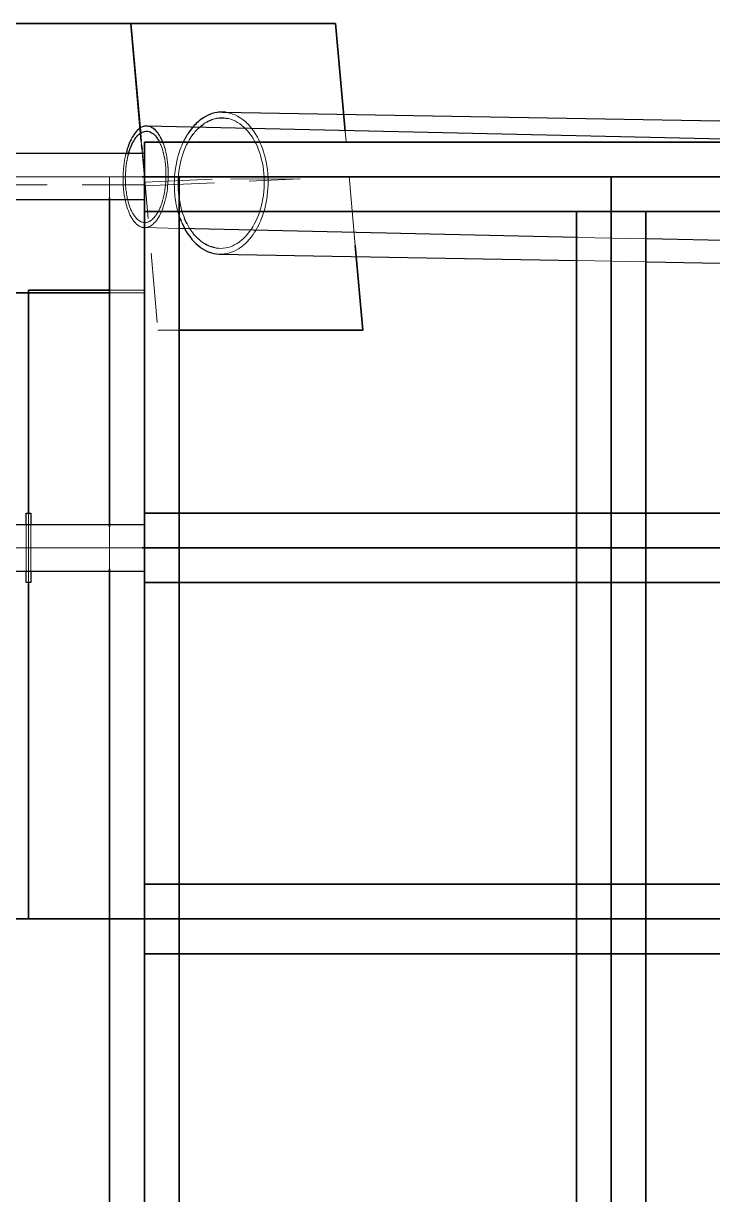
# Model space of a CAD drawing. Header units: millimetres. Extents: x -9090 to 11555, y -85309 to -79392.
# Drawn here: x 6614 to 8100, y -82194 to -79669 of the extents above; entities that cross this region are included whole.
import ezdxf

# ---------------------------------------------------------------- set-up
doc = ezdxf.new("R2010")
doc.units = ezdxf.units.MM
doc.linetypes.add('HIDDEN_50', pattern=[225, 150, -75])
for name, color, linetype, lineweight in [('PLATE_HIDDEN', 8, 'HIDDEN_50', 18), ('PLATE_VISIBLE', 7, 'Continuous', 35), ('PROFILE_HIDDEN', 9, 'HIDDEN_50', 18), ('PROFILE_VISIBLE', 4, 'Continuous', 25)]:
    doc.layers.add(name, color=color, linetype=linetype, lineweight=lineweight)

msp = doc.modelspace()

# ---------------------------------------------------------------- linework, layer by layer
at = {"layer": 'PLATE_HIDDEN'}
for p, q in [((6866.3, -79901.3), (6868.9, -79930.9)), ((7329.5, -80148.1), (7307.8, -79901.3)), ((6876.6, -80017.6), (6868.2, -79923)), ((6869.8, -79940.8), (6904.2, -80330.7)), ((6875, -80000), (5290, -80000)), ((6875, -80000), (5290, -80000)), ((5290, -80000), (6870, -80000)), ((5291.1, -80000), (6875, -80000)), ((6875, -80000), (5291.1, -80000)), ((6875, -80000), (6250, -80000)), ((6515.6, -80017.6), (6876.6, -80017.6)), ((6875, -80000), (6800, -80000)), ((6800, -80000), (6800, -80045)), ((6873.9, -80000), (6878.9, -80000)), ((6874.5, -80000), (6873.9, -80000)), ((6875, -81575), (6875, -80000)), ((6875, -81575), (6875, -80000)), ((6875, -80000), (6875, -81575)), ((6875, -80250), (6875, -80000)), ((6875, -81575), (6875, -80000)), ((6875, -80004.7), (6875, -80075)), ((6876.2, -80019.4), (7210.7, -80004.6)), ((7021.4, -80005.1), (6876.2, -80011.6)), ((6876.2, -80011.6), (6876.2, -80019.4)), ((8646.1, -80000), (6880, -80000)), ((8646.8, -80000), (6880, -80000)), ((6880, -80000), (8646.8, -80000)), ((7210.7, -80004.6), (7021.4, -80005.1)), ((7881.3, -81263.5), (7881.3, -80000)), ((6875, -80075), (6949.9, -80075)), ((6969.8, -80075), (6999.8, -80075)), ((6875, -80244.1), (6800, -80244.1)), ((6875, -81575.1), (6875, -80244.1)), ((6800, -80250), (6875, -80250)), ((6904.2, -80330.7), (6948.4, -80330.7)), ((6875, -80725), (6949.6, -80725)), ((6875, -80875), (6875, -80725)), ((7805.3, -80725), (7954.6, -80725)), ((6625, -80727.6), (6625, -80877.2)), ((7806.3, -80878.3), (7806.3, -80728.6)), ((7956.3, -80729.3), (7956.3, -80869.1)), ((6800, -80755), (6800, -80845)), ((5650, -80800), (6875, -80800)), ((6870, -80800), (5650, -80800)), ((6875, -80800), (6625, -80800)), ((6625, -80800), (6875, -80800)), ((9038.3, -80800), (6875, -80800)), ((6949.6, -80875), (6875, -80875)), ((7954.6, -80875), (7805.3, -80875)), ((7881.3, -81438.3), (7881.3, -81293.5)), ((7881.3, -82615.9), (7881.3, -81438.3)), ((6949.9, -81525), (6875, -81525)), ((6875, -81525), (6875, -81576.6)), ((7806.3, -81676.5), (7806.3, -81526.8)), ((7958, -81525), (7808.3, -81525)), ((7956.3, -81528.4), (7956.3, -81678.3)), ((6800, -81600), (6870, -81600)), ((6800, -81600), (6870, -81600)), ((6870.1, -81600), (6801.8, -81600)), ((6801.8, -81600), (6870.1, -81600)), ((6880, -81600), (10538.3, -81600)), ((10538.3, -81600), (6880, -81600)), ((6880, -81600), (10538.3, -81600)), ((6875, -81623.4), (6875, -81675)), ((6875, -83195), (6875, -81625)), ((6875, -83195), (6875, -81625)), ((6875, -81625), (6875, -83195)), ((6875, -83195), (6875, -81625)), ((6875, -81675), (6949.9, -81675)), ((7808.3, -81675), (7958, -81675))]:
    msp.add_line(p, q, dxfattribs=at)
at = {"layer": 'PLATE_VISIBLE'}
for p, q in [((6845.8, -79669.3), (6484.8, -79669.3)), ((6868.2, -79923), (6845.8, -79669.3)), ((7287.3, -79669.3), (6845.8, -79669.3)), ((6845.8, -79669.3), (6866.3, -79901.3)), ((7307.8, -79901.3), (7287.3, -79669.3)), ((6868.9, -79930.9), (6869.8, -79940.8)), ((10463.3, -79925), (6875, -79925)), ((6875, -79925), (6875, -80075)), ((10538.3, -79925), (6875, -79925)), ((6875, -79925), (6875, -80000)), ((6870, -80000), (6875, -80000)), ((6875, -80000), (6874.5, -80000)), ((6950, -80000), (6875, -80000)), ((6880, -80000), (6875, -80000)), ((6880, -80000), (6875, -80000)), ((6875, -80000), (6875, -80004.7)), ((6875, -80000), (6880, -80000)), ((6875, -80000), (6875, -83200)), ((6878.9, -80000), (10576.9, -80000)), ((6950, -83200), (6950, -80000)), ((7881.3, -80000), (7881.3, -81438.3)), ((6800, -80045), (6800, -80755)), ((6875, -80075), (10463.3, -80075)), ((6949.9, -80075), (6969.8, -80075)), ((6999.8, -80075), (10313.7, -80075)), ((7956.3, -80075), (7806.3, -80075)), ((7806.3, -80075), (7806.3, -82572.7)), ((7806.3, -80728.6), (7806.3, -80075)), ((7806.3, -80075), (7956.3, -80075)), ((7956.3, -82485.6), (7956.3, -80075)), ((7956.3, -80075), (7956.3, -80729.3)), ((7345.7, -80330.7), (7329.5, -80148.1)), ((6800, -80244.1), (6625, -80244.1)), ((6625, -80244.1), (6625, -80727.6)), ((5920, -80250), (6800, -80250)), ((6948.4, -80330.7), (7345.7, -80330.7)), ((10463.3, -80725), (6875, -80725)), ((6875, -80725), (6875, -80875)), ((6949.6, -80725), (7805.3, -80725)), ((7954.6, -80725), (8606.3, -80725)), ((6875, -80800), (6870, -80800)), ((6875, -80800), (9038.3, -80800)), ((6800, -80845), (6800, -83200)), ((6625, -80877.2), (6625, -81600)), ((6875, -80875), (10463.3, -80875)), ((7805.3, -80875), (6949.6, -80875)), ((7806.3, -81526.8), (7806.3, -80878.3)), ((8606.3, -80875), (7954.6, -80875)), ((7956.3, -80869.1), (7956.3, -81528.4)), ((7881.3, -81293.5), (7881.3, -81263.5)), ((7881.3, -81438.3), (7881.3, -82615.9)), ((10463.3, -81525), (6875, -81525)), ((6875, -81525), (6875, -81675)), ((7808.3, -81525), (6949.9, -81525)), ((8606.8, -81525), (7958, -81525)), ((6875, -81625), (6875, -81575)), ((6875, -81625), (6875, -81575)), ((6875, -81575), (6875, -81625)), ((6875, -81625), (6875, -81575)), ((6875, -81600), (6875, -81575.1)), ((6875, -81576.6), (6875, -81600)), ((6875, -81600), (5920, -81600)), ((5920, -81600), (6800, -81600)), ((6801.8, -81600), (6475, -81600)), ((6475, -81600), (6801.8, -81600)), ((6625, -81600), (6800, -81600)), ((6870, -81600), (6875, -81600)), ((6870, -81600), (6875, -81600)), ((6875, -81600), (6870.1, -81600)), ((6870.1, -81600), (6875, -81600)), ((10538.3, -81600), (6873.9, -81600)), ((6873.9, -81600), (6875, -81600)), ((6875, -81600), (6880, -81600)), ((6880, -81600), (6875, -81600)), ((6875, -81600), (6875, -81623.4)), ((6875, -81600), (6880, -81600)), ((6875, -81675), (10463.3, -81675)), ((6949.9, -81675), (7808.3, -81675)), ((7806.3, -82574.6), (7806.3, -81676.5)), ((7956.3, -81678.3), (7956.3, -82487.4)), ((7958, -81675), (8606.8, -81675))]:
    msp.add_line(p, q, dxfattribs=at)
at = {"layer": 'PROFILE_HIDDEN'}
for p, q in [((7053.3, -79861.4), (7050.6, -79861)), ((7055.5, -79861.8), (7053.3, -79861.4)), ((7058.5, -79862.5), (7055.5, -79861.8)), ((7063.8, -79864), (7058.5, -79862.5)), ((7065.9, -79864.8), (7063.8, -79864)), ((7068.9, -79865.9), (7065.9, -79864.8)), ((7074, -79868.3), (7068.9, -79865.9)), ((7076, -79869.4), (7074, -79868.3)), ((7003.7, -79885.4), (7006.1, -79883.8)), ((7006.1, -79883.8), (7008.5, -79882.4)), ((7023.2, -79875.8), (7025.8, -79875.1)), ((7025.8, -79875.1), (7028.3, -79874.5)), ((7053.8, -79874.1), (7056.3, -79874.6)), ((7056.3, -79874.6), (7061.4, -79876)), ((7061.4, -79876), (7066.3, -79877.9)), ((7066.3, -79877.9), (7071.2, -79880.1)), ((7071.2, -79880.1), (7076, -79882.8)), ((7079, -79871.1), (7076, -79869.4)), ((7076, -79882.8), (7080.7, -79885.8)), ((7083.9, -79874.2), (7079, -79871.1)), ((7080.7, -79885.8), (7085.2, -79889.2)), ((7085.7, -79875.6), (7083.9, -79874.2)), ((7085.2, -79889.2), (7089.6, -79893.1)), ((7088.6, -79877.8), (7085.7, -79875.6)), ((7093.3, -79881.7), (7088.6, -79877.8)), ((7089.6, -79893.1), (7093.9, -79897.2)), ((7094.9, -79883.3), (7093.3, -79881.7)), ((7097.8, -79886), (7094.9, -79883.3)), ((7102.1, -79890.6), (7097.8, -79886)), ((7103.5, -79892.4), (7102.1, -79890.6)), ((7106.2, -79895.6), (7103.5, -79892.4)), ((6962.1, -79918.7), (6961.4, -79920)), ((6966.3, -79911.3), (6964.5, -79914.4)), ((6967.3, -79909.6), (6966.3, -79911.3)), ((6972.5, -79919.3), (6976.1, -79913.7)), ((6976.1, -79913.7), (6978, -79911)), ((6981.9, -79905.9), (6983.9, -79903.4)), ((6983.9, -79903.4), (6988, -79898.8)), ((6988, -79898.8), (6990.2, -79896.6)), ((7093.9, -79897.2), (7098, -79901.8)), ((7098, -79901.8), (7101.9, -79906.6)), ((7101.9, -79906.6), (7105.7, -79911.8)), ((7105.7, -79911.8), (7109.2, -79917.4)), ((7110.2, -79901), (7106.2, -79895.6)), ((7109.2, -79917.4), (7112.6, -79923.2)), ((7111.5, -79902.8), (7110.2, -79901)), ((7114, -79906.6), (7111.5, -79902.8)), ((7117.5, -79912.5), (7114, -79906.6)), ((7118.6, -79914.5), (7117.5, -79912.5)), ((7120.9, -79918.8), (7118.6, -79914.5)), ((7124, -79925.2), (7120.9, -79918.8)), ((6907.6, -79925.4), (6908.4, -79927.2)), ((6908.4, -79927.2), (6909.9, -79930.5)), ((6909.9, -79930.5), (6910.1, -79931)), ((6910.1, -79931), (6911.7, -79935)), ((6911.7, -79935), (6913, -79938.6)), ((6913, -79938.6), (6913.2, -79939.2)), ((6913.2, -79939.2), (6914.6, -79943.6)), ((6914.6, -79943.6), (6915.6, -79947.5)), ((6915.6, -79928.1), (6914.9, -79926.2)), ((6915.8, -79928.7), (6915.6, -79928.1)), ((6917.4, -79933.1), (6915.8, -79928.7)), ((6918.6, -79937.1), (6917.4, -79933.1)), ((6918.8, -79937.8), (6918.6, -79937.1)), ((6920.1, -79942.6), (6918.8, -79937.8)), ((6921.1, -79946.8), (6920.1, -79942.6)), ((6953.5, -79937.5), (6950.9, -79944.6)), ((6955.3, -79933.2), (6953.5, -79937.5)), ((6956.4, -79930.6), (6955.3, -79933.2)), ((6959.4, -79923.9), (6956.4, -79930.6)), ((6961.4, -79920), (6959.4, -79923.9)), ((6960.3, -79944.4), (6963, -79937.8)), ((6963, -79937.8), (6966, -79931.4)), ((6966, -79931.4), (6969.1, -79925.2)), ((6969.1, -79925.2), (6972.5, -79919.3)), ((7112.6, -79923.2), (7115.7, -79929.2)), ((7115.7, -79929.2), (7118.6, -79935.6)), ((7118.6, -79935.6), (7121.3, -79942.1)), ((7121.3, -79942.1), (7123.7, -79948.9)), ((7124.9, -79927.3), (7124, -79925.2)), ((7126.9, -79932), (7124.9, -79927.3)), ((7129.6, -79938.9), (7126.9, -79932)), ((7130.3, -79940.9), (7129.6, -79938.9)), ((7132, -79946.1), (7130.3, -79940.9)), ((6832.1, -79965.7), (6831.2, -79971.3)), ((6832.3, -79964.7), (6832.1, -79965.7)), ((6833, -79960.3), (6832.3, -79964.7)), ((6834.1, -79955), (6833, -79960.3)), ((6834.4, -79954), (6834.1, -79955)), ((6834.8, -79951.9), (6834.4, -79954)), ((6836.5, -79970.3), (6837.4, -79965.1)), ((6837.4, -79965.1), (6837.6, -79964.1)), ((6837.6, -79964.1), (6838.4, -79960)), ((6838.4, -79960), (6839.5, -79955.1)), ((6839.5, -79955.1), (6839.7, -79954.3)), ((6839.7, -79954.3), (6840.3, -79952.3)), ((6915.6, -79947.5), (6915.8, -79948.2)), ((6915.8, -79948.2), (6917, -79952.9)), ((6917, -79952.9), (6917.8, -79957)), ((6917.8, -79957), (6918, -79957.8)), ((6918, -79957.8), (6918.9, -79962.8)), ((6918.9, -79962.8), (6919.5, -79967)), ((6919.5, -79967), (6919.6, -79968)), ((6919.6, -79968), (6920.3, -79973.2)), ((6921.3, -79947.6), (6921.1, -79946.8)), ((6922.4, -79952.8), (6921.3, -79947.6)), ((6923.2, -79957.1), (6922.4, -79952.8)), ((6923.4, -79958.1), (6923.2, -79957.1)), ((6924.2, -79963.5), (6923.4, -79958.1)), ((6924.7, -79967.9), (6924.2, -79963.5)), ((6924.9, -79969), (6924.7, -79967.9)), ((6925.5, -79974.5), (6924.9, -79969)), ((6944.6, -79967.1), (6943.1, -79974.8)), ((6945.8, -79962.1), (6944.6, -79967.1)), ((6946.5, -79959.4), (6945.8, -79962.1)), ((6948.6, -79951.9), (6946.5, -79959.4)), ((6950, -79947.3), (6948.6, -79951.9)), ((6950.9, -79944.6), (6950, -79947.3)), ((6952, -79972.9), (6953.7, -79965.5)), ((6953.7, -79965.5), (6955.6, -79958.3)), ((6955.6, -79958.3), (6957.9, -79951.3)), ((6957.9, -79951.3), (6960.3, -79944.4)), ((7123.7, -79948.9), (7125.8, -79955.9)), ((7125.8, -79955.9), (7127.7, -79963.1)), ((7127.7, -79963.1), (7129.4, -79970.4)), ((7134.1, -79953.4), (7132, -79946.1)), ((7134.6, -79955.4), (7134.1, -79953.4)), ((7136, -79961), (7134.6, -79955.4)), ((7137.7, -79968.6), (7136, -79961)), ((7138, -79970.6), (7137.7, -79968.6)), ((6829.2, -79994.1), (6829, -79998.4)), ((6829.5, -79988.3), (6829.2, -79994.1)), ((6829.6, -79987), (6829.5, -79988.3)), ((6829.9, -79982.6), (6829.6, -79987)), ((6830.5, -79976.9), (6829.9, -79982.6)), ((6830.7, -79975.7), (6830.5, -79976.9)), ((6831.2, -79971.3), (6830.7, -79975.7)), ((6834, -79995.9), (6834.2, -79991.7)), ((6834.2, -79991.7), (6834.6, -79986.3)), ((6834.6, -79986.3), (6834.7, -79985.1)), ((6834.7, -79985.1), (6835.1, -79980.9)), ((6835.1, -79980.9), (6835.7, -79975.6)), ((6835.7, -79975.6), (6835.9, -79974.4)), ((6835.9, -79974.4), (6836.5, -79970.3)), ((6920.3, -79973.2), (6920.7, -79977.4)), ((6920.7, -79977.4), (6920.8, -79978.5)), ((6920.8, -79978.5), (6921.1, -79983.9)), ((6921.1, -79983.9), (6921.3, -79988.1)), ((6921.3, -79988.1), (6921.4, -79989.3)), ((6921.4, -79989.3), (6921.5, -79994.8)), ((6925.8, -79979), (6925.5, -79974.5)), ((6925.9, -79980.2), (6925.8, -79979)), ((6926.2, -79985.9), (6925.9, -79980.2)), ((6926.3, -79990.3), (6926.2, -79985.9)), ((6926.3, -79991.7), (6926.3, -79990.3)), ((6926.4, -79997.4), (6926.3, -79991.7)), ((6940.5, -79993.2), (6940, -79998.7)), ((6940.7, -79990.7), (6940.5, -79993.2)), ((6941.8, -79982.7), (6940.7, -79990.7)), ((6942.6, -79977.4), (6941.8, -79982.7)), ((6943.1, -79974.8), (6942.6, -79977.4)), ((6948.6, -79995.6), (6949.4, -79988)), ((6949.4, -79988), (6950.6, -79980.4)), ((6950.6, -79980.4), (6952, -79972.9)), ((7129.4, -79970.4), (7130.7, -79977.8)), ((7130.7, -79977.8), (7131.8, -79985.4)), ((7131.8, -79985.4), (7132.6, -79993)), ((7132.6, -79993), (7133.2, -80000.7)), ((7139, -79976.4), (7138, -79970.6)), ((7140.1, -79984.3), (7139, -79976.4)), ((7140.3, -79986.2), (7140.1, -79984.3)), ((7140.9, -79992.3), (7140.3, -79986.2)), ((7141.4, -80000.3), (7140.9, -79992.3)), ((6829, -79998.4), (6829, -79999.8)), ((6829, -79999.8), (6829, -80005.6)), ((6829, -80005.6), (6829, -80009.9)), ((6829, -80009.9), (6829, -80011.4)), ((6829, -80011.4), (6829.3, -80017.1)), ((6829.3, -80017.1), (6829.5, -80021.2)), ((6833.8, -80002.7), (6834, -79997.2)), ((6833.9, -80006.7), (6833.8, -80002.7)), ((6833.9, -80008.2), (6833.9, -80006.7)), ((6834, -80013.6), (6833.9, -80008.2)), ((6834, -79997.2), (6834, -79995.9)), ((6834.3, -80017.5), (6834, -80013.6)), ((6834.4, -80019), (6834.3, -80017.5)), ((6834.8, -80024.3), (6834.4, -80019)), ((6875, -80000), (6875, -80050)), ((6920.5, -80016.6), (6920.1, -80020.5)), ((6921, -80011.2), (6920.5, -80016.6)), ((6921.3, -80005.7), (6921, -80009.7)), ((6921, -80009.7), (6921, -80011.2)), ((6921.4, -80000.2), (6921.3, -80005.7)), ((6921.5, -79998.9), (6921.4, -80000.2)), ((6921.5, -79994.8), (6921.5, -79998.9)), ((6925.1, -80020.5), (6925.6, -80014.7)), ((6925.6, -80014.7), (6925.7, -80013.2)), ((6925.7, -80013.2), (6926, -80009)), ((6926, -80009), (6926.3, -80003.2)), ((6926.3, -80001.8), (6926.4, -79997.4)), ((6926.3, -80003.2), (6926.3, -80001.8)), ((6939.5, -80009.2), (6939.4, -80014.8)), ((6939.4, -80014.8), (6939.5, -80022.9)), ((6940, -79998.7), (6939.5, -80006.8)), ((6939.5, -80006.8), (6939.5, -80009.2)), ((6947.6, -80018.9), (6947.7, -80011.1)), ((6947.9, -80026.6), (6947.6, -80018.9)), ((6947.7, -80011.1), (6948, -80003.4)), ((6948, -80003.4), (6948.6, -79995.6)), ((7133.4, -80016.2), (7133.1, -80023.9)), ((7133.2, -80000.7), (7133.4, -80008.4)), ((7133.4, -80008.4), (7133.4, -80016.2)), ((7141.3, -80024.6), (7141.6, -80018.1)), ((7141.5, -80002.1), (7141.4, -80000.3)), ((7141.7, -80008.4), (7141.5, -80002.1)), ((7141.6, -80016.5), (7141.7, -80008.4)), ((7141.6, -80018.1), (7141.6, -80016.5)), ((6829.5, -80021.2), (6829.6, -80022.8)), ((6829.6, -80022.8), (6830.1, -80028.4)), ((6830.1, -80028.4), (6830.6, -80032.3)), ((6830.6, -80032.3), (6830.8, -80034)), ((6830.8, -80034), (6831.5, -80039.4)), ((6831.5, -80039.4), (6832.1, -80043.1)), ((6832.1, -80043.1), (6832.4, -80044.8)), ((6832.4, -80044.8), (6833.4, -80050)), ((6835.2, -80028), (6834.8, -80024.3)), ((6835.4, -80029.6), (6835.2, -80028)), ((6836.1, -80034.8), (6835.4, -80029.6)), ((6836.6, -80038.3), (6836.1, -80034.8)), ((6836.9, -80039.9), (6836.6, -80038.3)), ((6837.8, -80044.8), (6836.9, -80039.9)), ((6838.6, -80048), (6837.8, -80044.8)), ((6916.4, -80042.6), (6915.2, -80047.5)), ((6916.7, -80041), (6916.4, -80042.6)), ((6917.5, -80037.6), (6916.7, -80041)), ((6918.4, -80032.5), (6917.5, -80037.6)), ((6918.7, -80030.9), (6918.4, -80032.5)), ((6919.3, -80027.3), (6918.7, -80030.9)), ((6920, -80022), (6919.3, -80027.3)), ((6920.1, -80020.5), (6920, -80022)), ((6921, -80046.2), (6921.8, -80042.6)), ((6921.8, -80042.6), (6922.8, -80037.2)), ((6922.8, -80037.2), (6923.1, -80035.5)), ((6923.1, -80035.5), (6923.7, -80031.7)), ((6923.7, -80031.7), (6924.5, -80026.1)), ((6924.5, -80026.1), (6924.7, -80024.5)), ((6924.7, -80024.5), (6925.1, -80020.5)), ((6939.5, -80022.9), (6939.6, -80025.2)), ((6939.6, -80025.2), (6939.8, -80031)), ((6939.8, -80031), (6940.5, -80039)), ((6940.5, -80039), (6940.8, -80041.1)), ((6940.8, -80041.1), (6941.4, -80046.9)), ((6948.4, -80034.3), (6947.9, -80026.6)), ((6949.2, -80041.9), (6948.4, -80034.3)), ((6950.3, -80049.5), (6949.2, -80041.9)), ((7131.6, -80039.3), (7130.5, -80046.9)), ((7132.5, -80031.7), (7131.6, -80039.3)), ((7133.1, -80023.9), (7132.5, -80031.7)), ((7138.7, -80048.5), (7139.8, -80040.6)), ((7139.8, -80040.6), (7140.5, -80034.1)), ((7140.5, -80034.1), (7140.7, -80032.6)), ((7140.7, -80032.6), (7141.3, -80024.6)), ((6875, -80050), (6800.2, -80050)), ((6833.4, -80050), (6834.2, -80053.4)), ((6834.2, -80053.4), (6834.6, -80055.1)), ((6834.6, -80055.1), (6835.8, -80060)), ((6835.8, -80060), (6836.7, -80063.1)), ((6836.7, -80063.1), (6837.2, -80064.7)), ((6837.2, -80064.7), (6838.7, -80069.3)), ((6838.9, -80049.6), (6838.6, -80048)), ((6838.7, -80069.3), (6839.7, -80072.1)), ((6840.1, -80054.3), (6838.9, -80049.6)), ((6841, -80057.2), (6840.1, -80054.3)), ((6841.4, -80058.8), (6841, -80057.2)), ((6842.9, -80063.1), (6841.4, -80058.8)), ((6843.8, -80065.7), (6842.9, -80063.1)), ((6844.4, -80067.2), (6843.8, -80065.7)), ((6846, -80071.1), (6844.4, -80067.2)), ((6907.5, -80069.4), (6905.7, -80073.2)), ((6908.2, -80067.9), (6907.5, -80069.4)), ((6909.3, -80065.4), (6908.2, -80067.9)), ((6910.9, -80061.2), (6909.3, -80065.4)), ((6911.5, -80059.6), (6910.9, -80061.2)), ((6912.4, -80056.8), (6911.5, -80059.6)), ((6913.9, -80052.2), (6912.4, -80056.8)), ((6913.1, -80071.9), (6914.8, -80067.4)), ((6914.3, -80050.7), (6913.9, -80052.2)), ((6915.2, -80047.5), (6914.3, -80050.7)), ((6914.8, -80067.4), (6915.4, -80065.8)), ((6915.4, -80065.8), (6916.4, -80062.8)), ((6916.4, -80062.8), (6917.9, -80058)), ((6917.9, -80058), (6918.4, -80056.3)), ((6918.4, -80056.3), (6919.3, -80053)), ((6919.3, -80053), (6920.6, -80047.8)), ((6920.6, -80047.8), (6921, -80046.2)), ((6941.4, -80046.9), (6942.7, -80054.8)), ((6942.7, -80054.8), (6943, -80056.7)), ((6943, -80056.7), (6944.2, -80062.5)), ((6944.2, -80062.5), (6945.9, -80070.1)), ((6945.9, -80070.1), (6946.4, -80071.9)), ((6951.7, -80056.9), (6950.3, -80049.5)), ((6953.3, -80064.2), (6951.7, -80056.9)), ((6955.2, -80071.4), (6953.3, -80064.2)), ((7125.4, -80069), (7123.2, -80076)), ((7127.3, -80061.7), (7125.4, -80069)), ((7129, -80054.4), (7127.3, -80061.7)), ((7130.5, -80046.9), (7129, -80054.4)), ((7133.6, -80071.6), (7135.2, -80065.2)), ((7135.2, -80065.2), (7135.5, -80064.1)), ((7135.5, -80064.1), (7137.2, -80056.4)), ((7137.2, -80056.4), (7138.4, -80049.9)), ((7138.4, -80049.9), (7138.7, -80048.5)), ((6839.7, -80072.1), (6840.3, -80073.7)), ((6840.3, -80073.7), (6842, -80077.9)), ((6842, -80077.9), (6843.1, -80080.3)), ((6843.1, -80080.3), (6843.8, -80081.8)), ((6843.8, -80081.8), (6845.7, -80085.6)), ((6845.7, -80085.6), (6846.9, -80087.7)), ((6847.1, -80073.4), (6846, -80071.1)), ((6846.9, -80087.7), (6847.7, -80089.1)), ((6847.8, -80074.8), (6847.1, -80073.4)), ((6847.7, -80089.1), (6849.7, -80092.3)), ((6849.6, -80078.2), (6847.8, -80074.8)), ((6850.7, -80080.2), (6849.6, -80078.2)), ((6849.7, -80092.3), (6851, -80094.1)), ((6851.5, -80081.5), (6850.7, -80080.2)), ((6851, -80094.1), (6851.9, -80095.3)), ((6853.5, -80084.4), (6851.5, -80081.5)), ((6851.9, -80095.3), (6854.1, -80098)), ((6854.7, -80086), (6853.5, -80084.4)), ((6855.6, -80087.1), (6854.7, -80086)), ((6857.7, -80089.6), (6855.6, -80087.1)), ((6858.9, -80090.8), (6857.7, -80089.6)), ((6859.9, -80091.7), (6858.9, -80090.8)), ((6862.2, -80093.6), (6859.9, -80091.7)), ((6863.4, -80094.4), (6862.2, -80093.6)), ((6864.5, -80095.2), (6863.4, -80094.4)), ((6866.8, -80096.5), (6864.5, -80095.2)), ((6887.2, -80095.3), (6886.1, -80095.9)), ((6888.5, -80094.5), (6887.2, -80095.3)), ((6890.8, -80092.8), (6888.5, -80094.5)), ((6891.9, -80091.9), (6890.8, -80092.8)), ((6893.1, -80090.8), (6891.9, -80091.9)), ((6895.4, -80088.5), (6893.1, -80090.8)), ((6896.3, -80087.4), (6895.4, -80088.5)), ((6897.6, -80085.9), (6896.3, -80087.4)), ((6899.7, -80083.1), (6897.6, -80085.9)), ((6898.7, -80096.9), (6899.6, -80095.7)), ((6899.6, -80095.7), (6900.9, -80094.1)), ((6900.6, -80081.9), (6899.7, -80083.1)), ((6901.8, -80080.1), (6900.6, -80081.9)), ((6900.9, -80094.1), (6903.2, -80091)), ((6903.8, -80076.7), (6901.8, -80080.1)), ((6903.2, -80091), (6904, -80089.7)), ((6904.5, -80075.4), (6903.8, -80076.7)), ((6904, -80089.7), (6905.3, -80087.6)), ((6905.7, -80073.2), (6904.5, -80075.4)), ((6905.3, -80087.6), (6907.4, -80084)), ((6907.4, -80084), (6908.2, -80082.6)), ((6908.2, -80082.6), (6909.4, -80080.2)), ((6909.4, -80080.2), (6911.3, -80076.2)), ((6911.3, -80076.2), (6912, -80074.6)), ((6912, -80074.6), (6913.1, -80071.9)), ((6946.4, -80071.9), (6947.9, -80077.6)), ((6947.9, -80077.6), (6949.1, -80081.2)), ((6950.5, -80085.6), (6950.8, -80086.3)), ((6950.8, -80086.3), (6951.8, -80089.1)), ((6954.1, -80095.3), (6955.5, -80098.7)), ((6957.4, -80078.4), (6955.2, -80071.4)), ((6959.8, -80085.2), (6957.4, -80078.4)), ((6961.1, -80088.4), (6959.8, -80085.2)), ((7118, -80089.5), (7115.1, -80095.9)), ((7120.7, -80082.9), (7118, -80089.5)), ((7123.2, -80076), (7120.7, -80082.9)), ((7123.2, -80100.1), (7125.8, -80094.1)), ((7125.8, -80094.1), (7126.1, -80093.3)), ((7126.1, -80093.3), (7128.9, -80086.3)), ((7128.9, -80086.3), (7131, -80080)), ((7131, -80080), (7131.3, -80079.1)), ((7131.3, -80079.1), (7133.6, -80071.6)), ((6854.1, -80098), (6855.4, -80099.4)), ((6855.4, -80099.4), (6856.4, -80100.5)), ((6856.4, -80100.5), (6858.7, -80102.7)), ((6858.7, -80102.7), (6860, -80103.7)), ((6860, -80103.7), (6861.1, -80104.5)), ((6861.1, -80104.5), (6863.6, -80106.1)), ((6863.6, -80106.1), (6864.9, -80106.8)), ((6864.9, -80106.8), (6866, -80107.4)), ((6866, -80107.4), (6868.6, -80108.4)), ((6868, -80097), (6866.8, -80096.5)), ((6869.2, -80097.5), (6868, -80097)), ((6868.6, -80108.4), (6869.9, -80108.8)), ((6871.6, -80098.1), (6869.2, -80097.5)), ((6869.9, -80108.8), (6871.1, -80109.1)), ((6871.1, -80109.1), (6873.7, -80109.5)), ((6872.8, -80098.3), (6871.6, -80098.1)), ((6874, -80098.5), (6872.8, -80098.3)), ((6873.7, -80109.5), (6874.9, -80109.6)), ((6876.4, -80098.6), (6874, -80098.5)), ((6874.9, -80109.6), (6876.2, -80109.6)), ((6876.2, -80109.6), (6878.8, -80109.4)), ((6951.1, -80111.3), (6876.2, -80109.6)), ((6877.6, -80098.5), (6876.4, -80098.6)), ((6878.9, -80098.4), (6877.6, -80098.5)), ((6878.8, -80109.4), (6880, -80109.1)), ((6881.3, -80097.9), (6878.9, -80098.4)), ((6880, -80109.1), (6881.4, -80108.9)), ((6882.4, -80097.5), (6881.3, -80097.9)), ((6881.4, -80108.9), (6883.9, -80108.1)), ((6883.7, -80097), (6882.4, -80097.5)), ((6886.1, -80095.9), (6883.7, -80097)), ((6883.9, -80108.1), (6885.1, -80107.5)), ((6885.1, -80107.5), (6886.5, -80106.9)), ((6886.5, -80106.9), (6889, -80105.5)), ((6889, -80105.5), (6890.1, -80104.7)), ((6890.1, -80104.7), (6891.5, -80103.8)), ((6891.5, -80103.8), (6893.9, -80101.8)), ((6893.9, -80101.8), (6894.9, -80100.8)), ((6894.9, -80100.8), (6896.3, -80099.5)), ((6896.3, -80099.5), (6898.7, -80096.9)), ((6955.5, -80098.7), (6955.8, -80099.4)), ((6968.5, -80104.1), (6966.9, -80101.1)), ((6971.8, -80109.9), (6968.5, -80104.1)), ((6975.3, -80115.4), (6971.8, -80109.9)), ((6979.1, -80120.6), (6975.3, -80115.4)), ((6981.1, -80123.1), (6979.1, -80120.6)), ((7101.1, -80118.9), (7097.2, -80123.9)), ((7104.9, -80113.6), (7101.1, -80118.9)), ((7108.5, -80108), (7104.9, -80113.6)), ((7111.9, -80102.1), (7108.5, -80108)), ((7109.1, -80124.7), (7112.6, -80119.4)), ((7115.1, -80095.9), (7111.9, -80102.1)), ((7112.6, -80119.4), (7112.9, -80119)), ((7112.9, -80119), (7116.6, -80112.9)), ((7116.6, -80112.9), (7119.6, -80107.3)), ((7119.6, -80107.3), (7120, -80106.6)), ((7120, -80106.6), (7123.2, -80100.1)), ((6995.8, -80138), (6993.6, -80136.1)), ((7000.4, -80141.5), (6995.8, -80138)), ((7002.7, -80143), (7000.4, -80141.5)), ((7075, -80143.5), (7070.2, -80146.3)), ((7079.7, -80140.4), (7075, -80143.5)), ((7084.3, -80136.8), (7079.7, -80140.4)), ((7088.7, -80132.8), (7084.3, -80136.8)), ((7087.3, -80148.4), (7092, -80144.4)), ((7093, -80128.5), (7088.7, -80132.8)), ((7092, -80144.4), (7096.3, -80140.2)), ((7097.2, -80123.9), (7093, -80128.5)), ((7096.5, -80140), (7100.9, -80135.2)), ((7100.9, -80135.2), (7104.8, -80130.5)), ((7105.1, -80130.1), (7109.1, -80124.7)), ((7958.8, -80133.9), (7809.1, -80130.6)), ((7014.7, -80149.4), (7012.3, -80148.3)), ((7017.2, -80150.3), (7014.7, -80149.4)), ((7029.8, -80153.7), (7027.2, -80153.2)), ((7034.9, -80154.2), (7029.8, -80153.7)), ((7040, -80154.4), (7034.9, -80154.2)), ((7045.1, -80154.1), (7040, -80154.4)), ((7050.2, -80153.4), (7045.1, -80154.1)), ((7046.6, -80166.4), (7051.8, -80165.7)), ((7055.3, -80152.2), (7050.2, -80153.4)), ((7051.8, -80165.7), (7057.1, -80164.4)), ((7060.3, -80150.7), (7055.3, -80152.2)), ((7057.1, -80164.4), (7062.3, -80162.8)), ((7065.3, -80148.7), (7060.3, -80150.7)), ((7062.3, -80162.8), (7067.5, -80160.7)), ((7070.2, -80146.3), (7065.3, -80148.7)), ((7067.5, -80160.7), (7072.6, -80158.2)), ((7072.6, -80158.2), (7077.5, -80155.4)), ((7077.6, -80155.3), (7082.5, -80152.1)), ((7082.5, -80152.1), (7087.2, -80148.5)), ((7809.1, -80180.6), (7958.8, -80183.3)), ((6620, -80851.6), (6620, -80748.4)), ((6620, -80851.6), (6620, -80748.4)), ((6630, -80748.4), (6630, -80851.6)), ((6630, -80748.4), (6630, -80851.6)), ((6800, -80750), (6875, -80750)), ((6800, -80750), (6875, -80750)), ((6800, -80750), (6875, -80750)), ((6875, -80750), (6875, -80850)), ((6875, -80850), (6875, -80750)), ((6875, -80850), (6875, -80750)), ((6800, -80850), (6875, -80850)), ((6800, -80850), (6875, -80850)), ((6800, -80850), (6875, -80850))]:
    msp.add_line(p, q, dxfattribs=at)
at = {"layer": 'PROFILE_VISIBLE'}
for p, q in [((7011, -79867.8), (7005.9, -79870.5)), ((7013.6, -79866.6), (7011, -79867.8)), ((7016.1, -79865.5), (7013.6, -79866.6)), ((7021.4, -79863.6), (7016.1, -79865.5)), ((7023.9, -79862.9), (7021.4, -79863.6)), ((7026.6, -79862.2), (7023.9, -79862.9)), ((7031.9, -79861.2), (7026.6, -79862.2)), ((7034.4, -79860.9), (7031.9, -79861.2)), ((7037.3, -79860.6), (7034.4, -79860.9)), ((7042.6, -79860.4), (7037.3, -79860.6)), ((7045, -79860.5), (7042.6, -79860.4)), ((7042.6, -79860.4), (10575.2, -79923.5)), ((7047.9, -79860.7), (7045, -79860.5)), ((7050.6, -79861), (7047.9, -79860.7)), ((6870.1, -79892.7), (6867.6, -79893.9)), ((6872.7, -79891.7), (6870.2, -79892.6)), ((6875.2, -79891), (6872.7, -79891.7)), ((6877.8, -79890.6), (6875.3, -79891)), ((6880.4, -79890.6), (6877.8, -79890.6)), ((6883, -79890.8), (6880.4, -79890.6)), ((8461.8, -79926.1), (6880.4, -79890.6)), ((6885.5, -79891.4), (6883, -79890.8)), ((6888, -79892.2), (6885.5, -79891.4)), ((6890.4, -79893.3), (6888, -79892.2)), ((6893, -79894.8), (6890.5, -79893.4)), ((6982.3, -79889.7), (6978, -79894.6)), ((6984.8, -79887.1), (6982.3, -79889.7)), ((6986.8, -79885.1), (6984.8, -79887.1)), ((6991.4, -79880.9), (6986.8, -79885.1)), ((6993.9, -79878.8), (6991.4, -79880.9)), ((6992.3, -79894.5), (6996.8, -79890.5)), ((6996.1, -79877), (6993.9, -79878.8)), ((7001, -79873.5), (6996.1, -79877)), ((6996.8, -79890.5), (7001.4, -79886.9)), ((7003.5, -79872), (7001, -79873.5)), ((7001.4, -79886.9), (7003.7, -79885.4)), ((7005.9, -79870.5), (7003.5, -79872)), ((7008.5, -79882.4), (7010.9, -79881)), ((7010.9, -79881), (7015.8, -79878.6)), ((7015.8, -79878.6), (7020.7, -79876.6)), ((7020.7, -79876.6), (7023.2, -79875.8)), ((7028.3, -79874.5), (7030.8, -79873.9)), ((7030.8, -79873.9), (7035.9, -79873.2)), ((7035.9, -79873.2), (7041.1, -79872.9)), ((7041.1, -79872.9), (7046.2, -79873.1)), ((7046.2, -79873.1), (7051.3, -79873.6)), ((7051.3, -79873.6), (7053.8, -79874.1)), ((6846.9, -79918), (6845, -79922)), ((6848.9, -79914.3), (6847.2, -79917.6)), ((6851.1, -79910.8), (6848.9, -79914.3)), ((6853.3, -79907.6), (6851.3, -79910.5)), ((6852.7, -79921.4), (6854.5, -79918.6)), ((6855.5, -79904.6), (6853.3, -79907.6)), ((6854.5, -79918.6), (6856.7, -79915.6)), ((6857.8, -79901.9), (6855.7, -79904.4)), ((6856.8, -79915.4), (6858.8, -79912.9)), ((6860.2, -79899.5), (6857.8, -79901.9)), ((6858.8, -79912.9), (6861.1, -79910.5)), ((6862.6, -79897.4), (6860.4, -79899.4)), ((6861.2, -79910.4), (6863.3, -79908.4)), ((6865.1, -79895.5), (6862.6, -79897.4)), ((6863.3, -79908.4), (6865.7, -79906.5)), ((6867.6, -79893.9), (6865.2, -79895.4)), ((6865.8, -79906.4), (6868, -79904.9)), ((6868, -79904.9), (6870.4, -79903.7)), ((6870.5, -79903.6), (6872.8, -79902.7)), ((6872.8, -79902.7), (6875.2, -79902)), ((6875.3, -79902), (6877.7, -79901.6)), ((6877.7, -79901.6), (6880.1, -79901.6)), ((6880.1, -79901.6), (6882.5, -79901.8)), ((6882.5, -79901.8), (6884.9, -79902.3)), ((6885, -79902.4), (6887.3, -79903.2)), ((6887.3, -79903.2), (6889.6, -79904.3)), ((6889.7, -79904.3), (6892, -79905.8)), ((6892, -79905.8), (6894.2, -79907.4)), ((6895.3, -79896.5), (6893, -79894.8)), ((6894.3, -79907.5), (6896.5, -79909.5)), ((6897.8, -79898.6), (6895.4, -79896.6)), ((6896.5, -79909.5), (6898.6, -79911.7)), ((6899.9, -79900.7), (6897.8, -79898.6)), ((6898.7, -79911.8), (6900.8, -79914.4)), ((6902.3, -79903.5), (6900.1, -79900.9)), ((6900.8, -79914.4), (6902.7, -79917)), ((6904.3, -79906.1), (6902.3, -79903.5)), ((6902.8, -79917.2), (6904.8, -79920.3)), ((6906.6, -79909.5), (6904.5, -79906.3)), ((6908.5, -79912.5), (6906.6, -79909.5)), ((6910.6, -79916.4), (6908.7, -79912.8)), ((6912.2, -79919.8), (6910.6, -79916.4)), ((6962.7, -79917.5), (6962.1, -79918.7)), ((6964.5, -79914.4), (6962.7, -79917.5)), ((6968.4, -79907.9), (6967.3, -79909.6)), ((6970, -79905.4), (6968.4, -79907.9)), ((6973.9, -79899.9), (6970, -79905.4)), ((6976.2, -79896.9), (6973.9, -79899.9)), ((6978, -79894.6), (6976.2, -79896.9)), ((6978, -79911), (6979.9, -79908.4)), ((6979.9, -79908.4), (6981.9, -79905.9)), ((6990.2, -79896.6), (6992.3, -79894.5)), ((6836.9, -79943.9), (6836.7, -79944.7)), ((6838.1, -79939.8), (6836.9, -79943.9)), ((6839.7, -79935.1), (6838.1, -79939.8)), ((6839.9, -79934.4), (6839.7, -79935.1)), ((6841.3, -79930.5), (6839.9, -79934.4)), ((6843.1, -79926.1), (6841.3, -79930.5)), ((6842.4, -79944.9), (6843.6, -79941.2)), ((6843.4, -79925.6), (6843.1, -79926.1)), ((6845, -79922), (6843.4, -79925.6)), ((6843.6, -79941.2), (6845.2, -79936.9)), ((6845.2, -79936.9), (6845.5, -79936.3)), ((6845.5, -79936.3), (6846.9, -79932.8)), ((6846.9, -79932.8), (6848.7, -79928.9)), ((6848.7, -79928.9), (6848.9, -79928.4)), ((6848.9, -79928.4), (6850.6, -79925.2)), ((6850.6, -79925.2), (6852.5, -79921.8)), ((6904.8, -79920.3), (6906.5, -79923.3)), ((6906.7, -79923.6), (6907.6, -79925.4)), ((6914.2, -79924.4), (6912.4, -79920.3)), ((6914.9, -79926.2), (6914.2, -79924.4)), ((6875, -79950), (3634, -79950)), ((6875, -79950), (3634, -79950)), ((6835.3, -79949.8), (6834.8, -79951.9)), ((6836.7, -79944.7), (6835.3, -79949.8)), ((6840.3, -79952.3), (6840.8, -79950.3)), ((6840.8, -79950.3), (6842.2, -79945.7)), ((6842.2, -79945.7), (6842.4, -79944.9)), ((6875, -79950), (6875, -80000)), ((6875, -80050), (6875, -79950)), ((6875, -80050), (3634, -80050)), ((6800.2, -80050), (5922.7, -80050)), ((6949.1, -80081.2), (6950.2, -80084.8)), ((6950.2, -80084.8), (6950.5, -80085.6)), ((6951.8, -80089.1), (6952.7, -80091.9)), ((6952.7, -80091.9), (6954.1, -80095.3)), ((6962.4, -80091.7), (6961.1, -80088.4)), ((6965.3, -80098.1), (6962.4, -80091.7)), ((7809.1, -80130.6), (6951.1, -80111.3)), ((6955.8, -80099.4), (6956.1, -80100)), ((6956.1, -80100), (6958.5, -80105.3)), ((6958.5, -80105.3), (6961.8, -80111.7)), ((6961.8, -80111.7), (6962.4, -80112.8)), ((6962.4, -80112.8), (6965.2, -80117.8)), ((6965.2, -80117.8), (6968.9, -80123.6)), ((6966.9, -80101.1), (6965.3, -80098.1)), ((6968.9, -80123.6), (6969.6, -80124.5)), ((6969.6, -80124.5), (6972.8, -80129)), ((6972.8, -80129), (6976.9, -80134.2)), ((6976.9, -80134.2), (6977.5, -80134.9)), ((6977.5, -80134.9), (6981.1, -80139)), ((6983, -80125.5), (6981.1, -80123.1)), ((6981.1, -80139), (6985.5, -80143.5)), ((6987.1, -80130.1), (6983, -80125.5)), ((6985.5, -80143.5), (6986.1, -80144)), ((6986.1, -80144), (6990.1, -80147.6)), ((6991.4, -80134.2), (6987.1, -80130.1)), ((6993.6, -80136.1), (6991.4, -80134.2)), ((7005.1, -80144.5), (7002.7, -80143)), ((7009.8, -80147.2), (7005.1, -80144.5)), ((8607.3, -80148.5), (7958.8, -80133.9)), ((6990.1, -80147.6), (6994.8, -80151.3)), ((6994.8, -80151.3), (6995.3, -80151.7)), ((6995.3, -80151.7), (6999.6, -80154.7)), ((6999.6, -80154.7), (7004.5, -80157.7)), ((7004.5, -80157.7), (7005, -80157.9)), ((7005, -80157.9), (7009.6, -80160.2)), ((7009.6, -80160.2), (7014.7, -80162.4)), ((7012.3, -80148.3), (7009.8, -80147.2)), ((7015.1, -80162.5), (7019.9, -80164.1)), ((7019.7, -80151.3), (7017.2, -80150.3)), ((7024.7, -80152.7), (7019.7, -80151.3)), ((7019.9, -80164.1), (7025.1, -80165.4)), ((7027.2, -80153.2), (7024.7, -80152.7)), ((7025.5, -80165.5), (7030.4, -80166.3)), ((7030.4, -80166.3), (7035.8, -80166.8)), ((7035.8, -80166.8), (7809.1, -80180.6)), ((7036, -80166.8), (7041.1, -80166.8)), ((7041.1, -80166.8), (7046.4, -80166.5)), ((7958.8, -80183.3), (8607.5, -80194.9)), ((6620, -80748.4), (6620, -80725)), ((6620, -80725), (6630, -80725)), ((6620, -80748.4), (6620, -80725)), ((6620, -80725), (6630, -80725)), ((6630, -80725), (6630, -80748.4)), ((6630, -80725), (6630, -80748.4)), ((4375, -80750), (6875, -80750)), ((5920, -80750), (6800, -80750)), ((5920, -80750), (6800, -80750)), ((5920, -80750), (6800, -80750)), ((6875, -80750), (6875, -80850)), ((4375, -80850), (6875, -80850)), ((5920, -80850), (6800, -80850)), ((5920, -80850), (6800, -80850)), ((5920, -80850), (6800, -80850)), ((6620, -80875), (6620, -80851.6)), ((6620, -80875), (6620, -80851.6)), ((6630, -80851.6), (6630, -80875)), ((6630, -80851.6), (6630, -80875)), ((6630, -80875), (6620, -80875)), ((6630, -80875), (6620, -80875))]:
    msp.add_line(p, q, dxfattribs=at)

doc.saveas('drawing.dxf')
